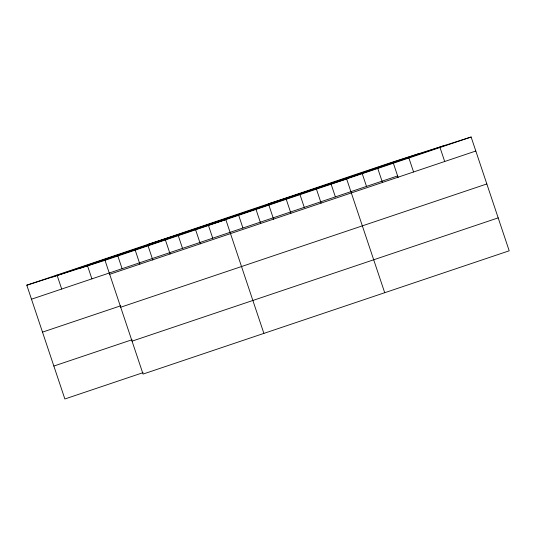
<?xml version="1.0" encoding="UTF-8"?>
<svg xmlns="http://www.w3.org/2000/svg" width="536" height="536" viewBox="0 0 536 536"><rect width="100%" height="100%" fill="white"/><g stroke="black" fill="none" stroke-linecap="round" stroke-linejoin="round"><path stroke-width="0.8" d="M26.8 285.199L392.935 161.926L471.131 137.022L509.2 250.801L143.065 374.074L104.996 260.295L26.8 285.199L64.869 398.978L143.099 372.641M52.602 276.985L418.743 153.705M79.187 268.516L445.329 145.243M104.996 260.295L471.131 137.022M31.483 299.202L397.625 175.922M109.679 274.298L475.814 151.018M42.498 332.126L120.727 305.788M120.694 307.222L486.829 183.949M53.855 366.055L132.077 339.717M132.044 341.151L498.185 217.871M268.449 203.841L346.645 178.937L384.714 292.71M147.628 244.523L225.817 219.619L263.886 333.392M440.009 147.501L444.692 161.497M408.888 157.979L413.571 171.976M393.196 162.703L398.148 177.49M377.766 168.458L382.449 182.454M361.813 172.404L366.503 186.401M330.953 183.66L335.375 196.88M316.434 189.108L321.124 203.104M299.57 193.362L304.254 207.358M286.231 199.278L290.914 213.274M268.71 204.618L273.661 219.405M256.027 209.449L260.71 223.445M238.768 215.566L242.929 228.008M208.296 224.959L212.725 238.178M195.613 229.79L200.297 243.786M178.093 235.13L182.515 248.349M165.403 239.954L170.093 253.957M147.882 245.3L152.834 260.087M135.199 250.124L139.883 264.127M117.679 255.471L122.101 268.69M87.475 265.642L91.897 278.861M57.004 275.035L61.694 289.031"/></g></svg>
